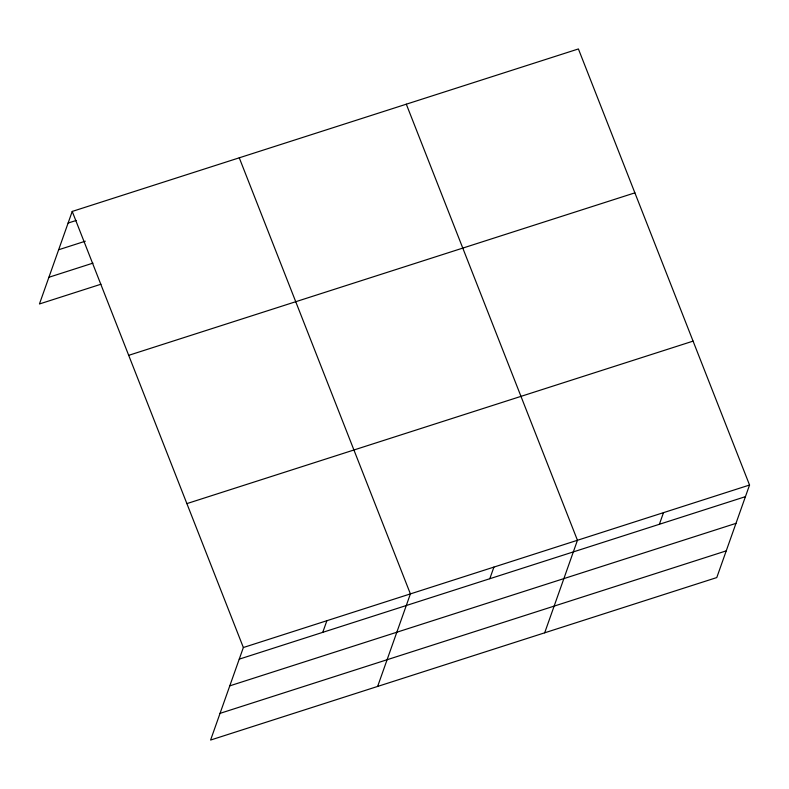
<?xml version="1.0" encoding="UTF-8"?>
<svg xmlns="http://www.w3.org/2000/svg" width="789" height="789" viewBox="0 0 789 789"><rect width="100%" height="100%" fill="white"/><g stroke="black" fill="none" stroke-linecap="round" stroke-linejoin="round"><path stroke-width="1.18" d="M72.223 211.432L243.357 647.522L210.594 740.052L716.777 577.568L749.55 485.028L578.406 48.948L72.223 211.432L39.45 303.972L100.933 284.237M322.76 632.334L326.883 620.706M377.635 686.44L410.398 593.9L239.264 157.81M489.801 578.712L493.924 567.084M544.676 632.817L577.449 540.278L406.305 104.187M659.377 524.281L663.5 512.653M68.101 223.06L76.217 220.456M58.642 249.758L85.33 241.197M48.908 277.274L92.984 263.122M128.696 355.336L634.889 192.851M186.885 503.609L693.077 341.124M243.357 647.522L749.55 485.028M239.245 659.15L745.427 496.656M229.786 685.848L735.979 523.363M220.042 713.355L726.235 550.87"/></g></svg>
